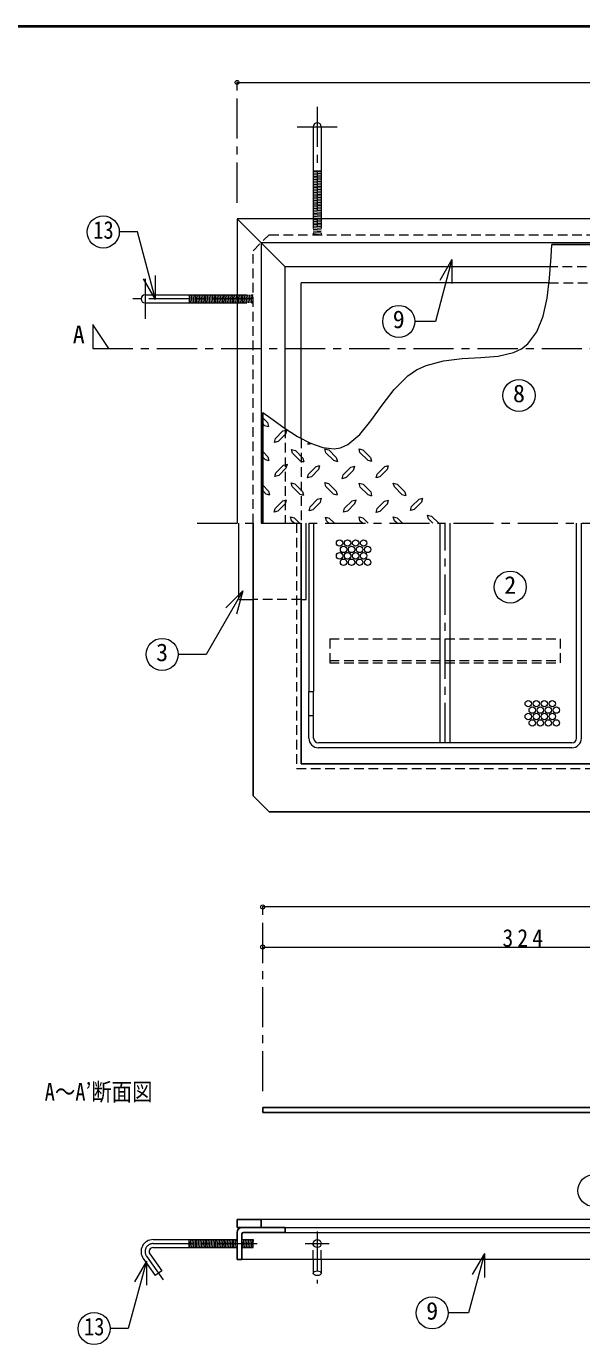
# Model space of a CAD drawing. Units: millimetres at full size, sheet at 1:5; details may follow other scales. Extents: x -1062 to 963, y -702 to 703.
# Drawn here: x -601 to -255, y -120 to 703 of the extents above; entities that cross this region are included whole.
import ezdxf
from ezdxf.enums import TextEntityAlignment as Align

# ---------------------------------------------------------------- set-up
doc = ezdxf.new("R2010")
doc.units = ezdxf.units.MM
doc.header["$LTSCALE"] = 5
doc.header["$PDMODE"] = 32
doc.header["$PDSIZE"] = 2.5
doc.linetypes.add('CHAIN1', pattern=[8, 5, -1, 1, -1])
doc.linetypes.add('DASHED1', pattern=[1.8, 1.2, -0.6])
doc.layers.add('0-A', color=4, linetype='Continuous', lineweight=9)
doc.styles.add('ＭＳ ゴシック', font='')
doc.styles.get('ＭＳ ゴシック').set_extended_font_data('MS Gothic')

msp = doc.modelspace()

# ---------------------------------------------------------------- linework, layer by layer
at = {"layer": '0-A', "color": 1, "lineweight": 40}
msp.add_line((962.602, 702.509), (-1062.398, 702.509), dxfattribs=at)
at = {"layer": '0-A'}
for p, q in [((-469.898, 667.509), (210.102, 667.509)), ((-422.398, 612.408), (-417.398, 612.408)), ((-417.398, 611.538), (-422.398, 611.946)), ((-417.398, 610.535), (-422.398, 610.943)), ((-417.398, 609.531), (-422.398, 609.94)), ((-417.398, 608.528), (-422.398, 608.936)), ((-417.398, 607.525), (-422.398, 607.933)), ((-417.398, 606.521), (-422.398, 606.93)), ((-417.398, 605.518), (-422.398, 605.926)), ((-417.398, 604.515), (-422.398, 604.923)), ((-417.398, 603.511), (-422.398, 603.92)), ((-417.398, 602.508), (-422.398, 602.916)), ((-417.398, 601.505), (-422.398, 601.913)), ((-417.398, 600.501), (-422.398, 600.91)), ((-417.398, 599.498), (-422.398, 599.906)), ((-417.398, 598.495), (-422.398, 598.903)), ((-417.398, 597.491), (-422.398, 597.9)), ((-417.398, 596.488), (-422.398, 596.896)), ((-417.398, 595.485), (-422.398, 595.893)), ((-417.398, 594.481), (-422.398, 594.89)), ((-417.398, 593.478), (-422.398, 593.886)), ((-417.398, 592.475), (-422.398, 592.883)), ((-417.398, 591.471), (-422.398, 591.88)), ((-417.398, 590.468), (-422.398, 590.876)), ((-417.398, 589.465), (-422.398, 589.873)), ((-417.398, 588.461), (-422.398, 588.87)), ((-417.398, 587.458), (-422.398, 587.866)), ((-417.398, 586.455), (-422.398, 586.863)), ((-417.398, 585.451), (-422.398, 585.86)), ((-417.398, 584.448), (-422.398, 584.856)), ((-417.398, 583.445), (-422.398, 583.853)), ((-418.231, 582.509), (-422.398, 582.85)), ((-439.898, 552.509), (-454.898, 567.509)), ((-274.466, 552.509), (-439.898, 552.509)), ((-439.898, 451.673), (-439.898, 552.509)), ((-499.797, 535.009), (-499.797, 530.009)), ((-498.927, 530.009), (-499.335, 535.009)), ((-497.923, 530.009), (-498.332, 535.009)), ((-496.92, 530.009), (-497.328, 535.009)), ((-495.917, 530.009), (-496.325, 535.009)), ((-494.913, 530.009), (-495.322, 535.009)), ((-493.91, 530.009), (-494.318, 535.009)), ((-492.907, 530.009), (-493.315, 535.009)), ((-491.903, 530.009), (-492.312, 535.009)), ((-490.9, 530.009), (-491.308, 535.009)), ((-489.897, 530.009), (-490.305, 535.009)), ((-488.893, 530.009), (-489.302, 535.009)), ((-487.89, 530.009), (-488.298, 535.009)), ((-486.887, 530.009), (-487.295, 535.009)), ((-485.883, 530.009), (-486.292, 535.009)), ((-484.88, 530.009), (-485.288, 535.009)), ((-483.877, 530.009), (-484.285, 535.009)), ((-482.873, 530.009), (-483.282, 535.009)), ((-481.87, 530.009), (-482.278, 535.009)), ((-480.867, 530.009), (-481.275, 535.009)), ((-479.863, 530.009), (-480.272, 535.009)), ((-478.86, 530.009), (-479.269, 535.009)), ((-477.857, 530.009), (-478.265, 535.009)), ((-476.853, 530.009), (-477.262, 535.009)), ((-475.85, 530.009), (-476.259, 535.009)), ((-474.847, 530.009), (-475.255, 535.009)), ((-473.843, 530.009), (-474.252, 535.009)), ((-472.84, 530.009), (-473.249, 535.009)), ((-471.837, 530.009), (-472.245, 535.009)), ((-470.833, 530.009), (-471.242, 535.009)), ((-469.898, 530.842), (-470.239, 535.009)), ((-275.352, 542.509), (-429.898, 542.509)), ((-429.898, 445.485), (-429.898, 542.509)), ((-450.936, 455.359), (-453.898, 458.322)), ((-452.736, 453.559), (-453.898, 454.722)), ((-452.736, 453.559), (-450.336, 452.959)), ((-450.936, 455.359), (-450.336, 452.959)), ((-446.661, 442.984), (-445.986, 445.384)), ((-441.336, 450.109), (-445.986, 445.384)), ((-439.536, 448.384), (-444.261, 443.584)), ((-441.336, 450.109), (-438.936, 450.709)), ((-439.536, 448.384), (-438.936, 450.709)), ((-450.711, 434.059), (-453.898, 437.247)), ((-444.261, 443.584), (-446.661, 442.984)), ((-435.936, 438.634), (-433.536, 437.959)), ((-435.336, 436.234), (-435.936, 438.634)), ((-430.536, 431.509), (-435.336, 436.234)), ((-428.811, 433.234), (-433.536, 437.959)), ((-425.661, 441.709), (-425.275, 443.038)), ((-423.572, 442.231), (-425.661, 441.709)), ((-415.161, 438.934), (-412.761, 438.259)), ((-414.486, 436.534), (-415.161, 438.934)), ((-409.761, 431.809), (-414.486, 436.534)), ((-408.036, 433.534), (-412.761, 438.259)), ((-393.861, 438.934), (-391.461, 438.334)), ((-393.261, 436.609), (-393.861, 438.934)), ((-388.461, 431.884), (-393.261, 436.609)), ((-386.736, 433.609), (-391.461, 438.334)), ((-452.436, 432.259), (-453.898, 433.722)), ((-452.436, 432.259), (-450.036, 431.659)), ((-450.711, 434.059), (-450.036, 431.659)), ((-440.961, 428.809), (-445.686, 424.084)), ((-440.961, 428.809), (-438.561, 429.484)), ((-439.236, 427.084), (-438.561, 429.484)), ((-430.536, 431.509), (-428.211, 430.834)), ((-428.811, 433.234), (-428.211, 430.834)), ((-420.636, 427.984), (-425.286, 423.259)), ((-420.636, 427.984), (-418.236, 428.584)), ((-418.836, 426.259), (-418.236, 428.584)), ((-409.761, 431.809), (-407.361, 431.134)), ((-408.036, 433.534), (-407.361, 431.134)), ((-398.961, 427.459), (-396.561, 428.134)), ((-397.236, 425.734), (-396.561, 428.134)), ((-388.461, 431.884), (-386.136, 431.209)), ((-386.736, 433.609), (-386.136, 431.209)), ((-377.811, 427.984), (-382.536, 423.259)), ((-377.811, 427.984), (-375.411, 428.584)), ((-376.086, 426.259), (-375.411, 428.584)), ((-439.236, 427.084), (-443.961, 422.359)), ((-425.961, 420.859), (-425.286, 423.259)), ((-423.561, 421.459), (-425.961, 420.859)), ((-418.836, 426.259), (-423.561, 421.459)), ((-404.286, 420.334), (-403.686, 422.734)), ((-401.961, 421.009), (-404.286, 420.334)), ((-398.961, 427.459), (-403.686, 422.734)), ((-397.236, 425.734), (-401.961, 421.009)), ((-383.136, 420.859), (-382.536, 423.259)), ((-380.811, 421.459), (-383.136, 420.859)), ((-376.086, 426.259), (-380.811, 421.459)), ((-450.261, 412.609), (-453.898, 416.247)), ((-451.986, 410.809), (-453.898, 412.995)), ((-450.261, 412.609), (-449.586, 410.209)), ((-436.236, 417.784), (-433.836, 417.184)), ((-435.561, 415.459), (-436.236, 417.784)), ((-430.836, 410.734), (-435.561, 415.459)), ((-429.111, 412.459), (-433.836, 417.184)), ((-429.111, 412.459), (-428.436, 410.059)), ((-415.236, 417.934), (-412.836, 417.259)), ((-414.636, 415.534), (-415.236, 417.934)), ((-409.911, 410.809), (-414.636, 415.534)), ((-408.186, 412.609), (-412.836, 417.259)), ((-408.186, 412.609), (-407.511, 410.209)), ((-393.711, 417.484), (-391.311, 416.884)), ((-393.111, 415.159), (-393.711, 417.484)), ((-388.311, 410.434), (-393.111, 415.159)), ((-386.586, 412.159), (-391.311, 416.884)), ((-386.586, 412.159), (-385.986, 409.759)), ((-367.086, 410.434), (-371.811, 415.234)), ((-365.361, 412.234), (-370.086, 416.959)), ((-365.361, 412.234), (-364.761, 409.834)), ((-451.986, 410.809), (-449.586, 410.209)), ((-441.411, 406.534), (-446.136, 401.809)), ((-439.686, 404.809), (-444.411, 400.009)), ((-441.411, 406.534), (-439.011, 407.134)), ((-439.686, 404.809), (-439.011, 407.134)), ((-430.836, 410.734), (-428.436, 410.059)), ((-419.661, 407.509), (-424.386, 402.784)), ((-417.861, 405.784), (-422.661, 400.984)), ((-419.661, 407.509), (-417.261, 408.109)), ((-417.861, 405.784), (-417.261, 408.109)), ((-409.911, 410.809), (-407.511, 410.209)), ((-398.136, 406.609), (-402.861, 401.884)), ((-396.411, 404.884), (-401.136, 400.084)), ((-398.136, 406.609), (-395.736, 407.209)), ((-396.411, 404.884), (-395.736, 407.209)), ((-388.311, 410.434), (-385.986, 409.759)), ((-377.886, 406.384), (-382.536, 401.659)), ((-377.886, 406.384), (-375.486, 406.984)), ((-376.086, 404.659), (-375.486, 406.984)), ((-367.086, 410.434), (-364.761, 409.834)), ((-356.436, 407.659), (-361.161, 402.934)), ((-354.636, 405.934), (-359.436, 401.134)), ((-356.436, 407.659), (-354.036, 408.259)), ((-354.636, 405.934), (-354.036, 408.259)), ((-446.811, 399.409), (-446.136, 401.809)), ((-444.411, 400.009), (-446.811, 399.409)), ((-436.686, 396.559), (-434.286, 395.884)), ((-436.011, 394.159), (-436.686, 396.559)), ((-430.911, 392.509), (-434.286, 395.884)), ((-424.986, 400.384), (-424.386, 402.784)), ((-422.661, 400.984), (-424.986, 400.384)), ((-414.786, 396.409), (-412.386, 395.809)), ((-414.186, 394.084), (-414.786, 396.409)), ((-409.213, 392.509), (-412.386, 395.809)), ((-393.861, 396.559), (-391.461, 395.884)), ((-393.261, 394.159), (-393.861, 396.559)), ((-388.086, 392.509), (-391.461, 395.884)), ((-366.711, 392.509), (-370.086, 395.884)), ((-361.761, 400.534), (-361.161, 402.934)), ((-359.436, 401.134), (-361.761, 400.534)), ((-347.736, 392.509), (-350.436, 395.209)), ((-344.178, 392.509), (-348.711, 396.934)), ((-434.361, 392.509), (-436.011, 394.159)), ((-425.148, 392.509), (-425.148, 287.509)), ((-422.148, 392.509), (-422.148, 287.509)), ((-412.611, 392.509), (-414.186, 394.084)), ((-391.611, 392.509), (-393.261, 394.159)), ((194.102, 153.209), (-453.898, 153.209)), ((-453.898, 128.209), (-129.898, 128.209)), ((195.102, -41.791), (-454.898, -41.791)), ((-499.797, -59.291), (-499.797, -54.291)), ((-498.927, -54.291), (-499.335, -59.291)), ((-497.923, -54.291), (-498.332, -59.291)), ((-496.92, -54.291), (-497.328, -59.291)), ((-495.917, -54.291), (-496.325, -59.291)), ((-494.913, -54.291), (-495.322, -59.291)), ((-493.91, -54.291), (-494.318, -59.291)), ((-492.907, -54.291), (-493.315, -59.291)), ((-491.903, -54.291), (-492.312, -59.291)), ((-490.9, -54.291), (-491.308, -59.291)), ((-489.897, -54.291), (-490.305, -59.291)), ((-488.893, -54.291), (-489.302, -59.291)), ((-487.89, -54.291), (-488.298, -59.291)), ((-486.887, -54.291), (-487.295, -59.291)), ((-485.883, -54.291), (-486.292, -59.291)), ((-484.88, -54.291), (-485.288, -59.291)), ((-483.877, -54.291), (-484.285, -59.291)), ((-482.873, -54.291), (-483.282, -59.291)), ((-481.87, -54.291), (-482.278, -59.291)), ((-480.867, -54.291), (-481.275, -59.291)), ((-479.863, -54.291), (-480.272, -59.291)), ((-478.86, -54.291), (-479.269, -59.291)), ((-477.857, -54.291), (-478.265, -59.291)), ((-476.853, -54.291), (-477.262, -59.291)), ((-475.85, -54.291), (-476.259, -59.291)), ((-474.847, -54.291), (-475.255, -59.291)), ((-473.843, -54.291), (-474.252, -59.291)), ((-472.84, -54.291), (-473.249, -59.291)), ((-471.837, -54.291), (-472.245, -59.291)), ((-470.833, -54.291), (-471.242, -59.291)), ((-469.898, -55.124), (-470.239, -59.291)), ((-466.82, -54.291), (-466.898, -55.246)), ((-465.817, -54.291), (-466.225, -59.291)), ((-464.813, -54.291), (-465.222, -59.291)), ((-463.81, -54.291), (-464.219, -59.291)), ((-462.807, -54.291), (-463.215, -59.291)), ((-461.803, -54.291), (-462.212, -59.291)), ((-460.8, -54.291), (-461.209, -59.291)), ((-459.797, -54.291), (-460.205, -59.291)), ((207.102, -66.791), (-466.898, -66.791)), ((-422.398, -66.791), (-422.398, -75.288)), ((-417.398, -66.791), (-417.398, -75.288))]:
    msp.add_line(p, q, dxfattribs=at)
at = {"layer": '0-A', "linetype": 'CHAIN1'}
for p, q in [((-469.898, 592.509), (-469.898, 667.509)), ((-419.898, 652.408), (-419.898, 572.509)), ((-432.398, 639.908), (-407.398, 639.908)), ((-527.297, 545.009), (-527.297, 520.009)), ((-459.898, 532.509), (-539.797, 532.509)), ((-549.898, 501.509), (-559.898, 516.509)), ((-559.898, 516.509), (-559.898, 501.509)), ((-559.898, 501.509), (300.102, 501.509)), ((-494.898, 392.509), (360.102, 392.509)), ((-340.148, 255.509), (-340.148, 392.509)), ((-453.898, 38.209), (-453.898, 153.209)), ((-419.898, -49.291), (-419.898, -81.722)), ((-522.293, -56.791), (-454.797, -56.791)), ((-427.398, -56.791), (-412.398, -56.791)), ((-526.389, -64.659), (-516.078, -79.384))]:
    msp.add_line(p, q, dxfattribs=at)
at = {"layer": '0-A', "color": 7, "lineweight": 18}
for p, q in [((-422.398, 639.908), (-422.398, 582.509)), ((-417.398, 639.908), (-417.398, 582.509)), ((210.102, 582.509), (-469.898, 582.509)), ((-469.898, 582.509), (-469.898, 392.509)), ((-531.995, 574.237), (-543.343, 574.237)), ((-520.7, 532.082), (-531.995, 574.237)), ((195.102, 567.509), (-454.898, 567.509)), ((-335.891, 557.057), (-343.391, 544.067)), ((-335.891, 557.057), (-335.891, 542.057)), ((-520.7, 532.082), (-528.2, 545.072)), ((-520.7, 532.082), (-520.7, 547.082)), ((-527.297, 535.009), (-469.898, 535.009)), ((-527.297, 530.009), (-469.898, 530.009)), ((-468.898, 345.009), (-468.898, 392.509)), ((-426.898, 345.009), (-426.898, 392.509)), ((-343.148, 255.509), (-343.148, 392.509)), ((-337.148, 392.509), (-337.148, 255.509)), ((-258.148, 258.509), (-258.148, 392.509)), ((-255.148, 258.509), (-255.148, 392.509)), ((-466.345, 350.384), (-476.951, 339.777)), ((-466.345, 350.384), (-470.227, 335.895)), ((-468.898, 345.009), (-459.898, 345.009)), ((-429.898, 345.009), (-426.898, 345.009)), ((-425.148, 287.509), (-422.148, 287.509)), ((-425.148, 258.509), (-425.148, 287.509)), ((-422.148, 258.509), (-422.148, 287.509)), ((-261.148, 255.509), (-419.148, 255.509)), ((-261.148, 252.509), (-419.148, 252.509)), ((-439.898, -46.791), (180.102, -46.791)), ((-522.293, -54.291), (-469.898, -54.291)), ((-466.898, -54.291), (-459.797, -54.291)), ((-459.797, -59.291), (-459.797, -54.291)), ((-439.898, -49.791), (180.102, -49.791)), ((-522.293, -59.291), (-469.898, -59.291)), ((-466.898, -59.291), (-459.797, -59.291)), ((-315.689, -63.011), (-323.189, -76.001)), ((-315.689, -63.011), (-315.689, -78.011)), ((-526.449, -67.659), (-533.949, -80.649)), ((-528.437, -66.093), (-520.994, -76.722)), ((-526.449, -67.659), (-526.449, -82.659))]:
    msp.add_line(p, q, dxfattribs=at)
at = {"layer": '0-A', "linetype": 'DASHED1'}
for p, q in [((-422.398, 582.509), (-422.398, 572.509)), ((-417.398, 581.438), (-422.398, 581.846)), ((-417.398, 580.435), (-422.398, 580.843)), ((-417.398, 579.431), (-422.398, 579.84)), ((-417.398, 578.428), (-422.398, 578.836)), ((-417.398, 577.425), (-422.398, 577.833)), ((-417.398, 576.421), (-422.398, 576.83)), ((-417.398, 575.418), (-422.398, 575.826)), ((-417.398, 582.441), (-418.231, 582.509)), ((-417.398, 582.509), (-417.398, 572.509)), ((-459.898, 562.509), (-449.898, 572.509)), ((-449.898, 572.509), (190.102, 572.509)), ((-417.398, 574.415), (-422.398, 574.823)), ((-417.398, 573.411), (-422.398, 573.82)), ((-418.639, 572.509), (-422.398, 572.816)), ((-459.898, 392.509), (-459.898, 562.509)), ((180.102, 552.509), (-274.466, 552.509)), ((-469.898, 535.009), (-459.898, 535.009)), ((-468.827, 530.009), (-469.235, 535.009)), ((-467.823, 530.009), (-468.232, 535.009)), ((-466.82, 530.009), (-467.229, 535.009)), ((-465.817, 530.009), (-466.225, 535.009)), ((-464.813, 530.009), (-465.222, 535.009)), ((-463.81, 530.009), (-464.219, 535.009)), ((-462.807, 530.009), (-463.215, 535.009)), ((-461.803, 530.009), (-462.212, 535.009)), ((-460.8, 530.009), (-461.209, 535.009)), ((-459.898, 531.25), (-460.205, 535.009)), ((-275.352, 542.509), (170.102, 542.509)), ((-469.83, 530.009), (-469.898, 530.842)), ((-469.898, 530.009), (-459.898, 530.009)), ((-439.898, 451.673), (-439.898, 392.509)), ((-429.898, 445.485), (-429.898, 392.509)), ((-429.898, 345.009), (-459.898, 345.009)), ((-412.148, 320.509), (-412.148, 305.509)), ((-412.148, 320.509), (-268.148, 320.509)), ((-268.148, 305.509), (-268.148, 320.509)), ((-412.148, 307.009), (-268.148, 307.009)), ((-412.148, 305.509), (-268.148, 305.509)), ((-422.148, 272.509), (-425.148, 272.509)), ((-422.398, -66.791), (-422.398, -56.791)), ((-417.398, -66.791), (-417.398, -56.791))]:
    msp.add_line(p, q, dxfattribs=at)
at = {"layer": '0-A', "color": 5, "lineweight": 25}
for p, q in [((194.102, 566.509), (-273.573, 566.509)), ((-453.898, 461.716), (-453.898, 392.509)), ((-459.898, 222.509), (-459.898, 392.509)), ((-429.898, 242.509), (-429.898, 392.509)), ((170.102, 242.509), (-429.898, 242.509)), ((-449.898, 212.509), (-459.898, 222.509)), ((190.102, 212.509), (-449.898, 212.509)), ((-453.898, 28.209), (-453.898, 25.009)), ((-453.898, 28.209), (-186.898, 28.209)), ((-453.898, 25.009), (-186.898, 25.009)), ((-469.898, -46.791), (-469.898, -41.791)), ((-469.898, -41.791), (-454.898, -41.791)), ((-439.898, -46.791), (-469.898, -46.791)), ((-454.898, -46.791), (-454.898, -41.791)), ((-439.898, -46.791), (-439.898, -49.791)), ((-469.898, -49.791), (-469.898, -66.791)), ((-466.898, -50.791), (-466.898, -66.791)), ((-439.898, -49.791), (-465.898, -49.791)), ((-469.898, -66.791), (-466.898, -66.791))]:
    msp.add_line(p, q, dxfattribs=at)
at = {"layer": '0-A', "color": 7, "linetype": 'DASHED1', "lineweight": 18}
for p, q in [((-432.898, 392.509), (-432.898, 239.509)), ((-432.898, 239.509), (173.102, 239.509))]:
    msp.add_line(p, q, dxfattribs=at)
at = {"layer": '0-A', "color": 7, "lineweight": 18}
for points in [[(-469.898, 582.509), (-454.898, 567.509), (-454.898, 392.509)], [(-453.898, 461.716), (-448.943, 458.073), (-440.461, 452.036), (-432.15, 446.677), (-424.119, 442.426), (-416.476, 439.71), (-409.329, 438.96), (-405.454, 439.595), (-400.812, 441.641), (-393.42, 447.883), (-386.425, 456.507), (-379.388, 466.293), (-371.87, 476.019), (-363.433, 484.462), (-357.946, 488.29), (-352.081, 491.061), (-341.094, 493.944), (-329.525, 495.243), (-317.982, 495.906), (-307.075, 496.879), (-297.414, 499.111), (-292.622, 501.355), (-288.471, 504.549), (-282.914, 512.051), (-279.062, 521.681), (-276.542, 532.973), (-274.984, 545.463), (-274.013, 558.686), (-273.573, 566.509)], [(-335.891, 557.057), (-346.228, 518.476), (-359.068, 518.476)], [(-466.345, 350.384), (-489.235, 310.736), (-506.661, 310.736)], [(-524.341, -63.225), (-516.898, -73.854), (-520.994, -76.722)], [(-315.689, -63.011), (-325.606, -100.022), (-338.211, -100.022)], [(-526.449, -67.659), (-537.745, -109.814), (-549.092, -109.814)]]:
    msp.add_lwpolyline(points, dxfattribs=at)
at = {"layer": '0-A'}
for points in [[(-443.961, 422.359), (-446.286, 421.684), (-445.686, 424.084)], [(-371.811, 415.234), (-372.486, 417.559), (-370.086, 416.959)], [(-376.086, 404.659), (-380.811, 399.859), (-383.211, 399.259), (-382.536, 401.659)], [(-401.136, 400.084), (-403.461, 399.484), (-402.861, 401.884)], [(-370.161, 392.509), (-371.811, 394.159), (-372.486, 396.484), (-370.086, 395.884)], [(-350.436, 395.209), (-351.111, 397.609), (-348.711, 396.934)]]:
    msp.add_lwpolyline(points, dxfattribs=at)
at = {"layer": '0-A', "color": 7, "lineweight": 18}
for centre in [(-553.343, 574.237), (-369.068, 518.476), (-294.094, 472.255), (-299.526, 352.766), (-516.661, 310.736), (-247.306, -23.745), (-348.211, -100.022), (-559.092, -109.814)]:
    msp.add_circle(centre, 10, dxfattribs=at)
at = {"layer": '0-A'}
for centre, radius in [((-405.987, 380.22), 2), ((-400.987, 380.22), 2), ((-395.987, 380.22), 2), ((-390.987, 380.22), 2), ((-405.987, 372.22), 2), ((-403.487, 376.22), 2), ((-403.487, 368.22), 2), ((-400.987, 372.22), 2), ((-398.487, 376.22), 2), ((-398.487, 368.22), 2), ((-395.987, 372.22), 2), ((-393.487, 376.22), 2), ((-393.487, 368.22), 2), ((-390.987, 372.22), 2), ((-388.487, 376.22), 2), ((-388.487, 368.22), 2), ((-288.296, 279.995), 2), ((-283.296, 279.995), 2), ((-278.296, 279.995), 2), ((-273.296, 279.995), 2), ((-288.296, 271.995), 2), ((-285.796, 275.995), 2), ((-283.296, 271.995), 2), ((-280.796, 275.995), 2), ((-278.296, 271.995), 2), ((-275.796, 275.995), 2), ((-273.296, 271.995), 2), ((-270.796, 275.995), 2), ((-285.796, 267.995), 2), ((-280.796, 267.995), 2), ((-275.796, 267.995), 2), ((-270.796, 267.995), 2), ((-419.898, -56.791), 2.5)]:
    msp.add_circle(centre, radius, dxfattribs=at)
at = {"layer": '0-A', "color": 7, "lineweight": 18}
for centre, radius, start, end in [((-419.898, 639.908), 2.5, 0, 180), ((-527.297, 532.509), 2.5, 90, 270), ((-419.148, 258.509), 6, 180, 270), ((-419.148, 258.509), 3, 180, 270), ((-261.148, 258.509), 6, 270, 0), ((-261.148, 258.509), 3, 270, 0), ((-522.293, -61.791), 7.5, 90, 215), ((-522.293, -61.791), 2.5, 90, 215)]:
    msp.add_arc(centre, radius, start, end, dxfattribs=at)
at = {"layer": '0-A', "color": 5, "lineweight": 25}
for centre, radius in [((-466.898, -49.791), 3), ((-465.898, -50.791), 1)]:
    msp.add_arc(centre, radius, 90, 180, dxfattribs=at)
at = {"layer": '0-A', "linetype": 'CHAIN1'}
msp.add_arc((-522.293, -61.791), 5, 90, 215, dxfattribs=at)
at = {"layer": '0-A'}
msp.add_ellipse((-419.898, -75.278), major_axis=(2.5, 0), ratio=0.57, dxfattribs=at)
for p in [(-469.898, 667.509), (-453.898, 153.209), (-453.898, 128.209)]:
    msp.add_point(p, dxfattribs=at)

# ---------------------------------------------------------------- texts
at = {"layer": '0-A', "color": 7, "style": 'ＭＳ ゴシック', "width": 0.85}
for s, p in [('13', (-559.593, 566.737)), ('A～A’断面図', (-589.898, 29.109)), ('13', (-565.342, -117.314))]:
    msp.add_text(s, height=11, dxfattribs=at).set_placement(p, align=Align.BOTTOM_LEFT)
at = {"layer": '0-A', "color": 7, "style": 'ＭＳ ゴシック'}
for s, p in [('9', (-372.818, 510.976)), ('A', (-572.398, 501.509)), ('8', (-297.844, 464.755)), ('2', (-303.276, 345.266)), ('3', (-520.411, 303.236)), ('9', (-351.961, -107.522))]:
    msp.add_text(s, height=11, dxfattribs=at).set_placement(p, align=Align.BOTTOM_LEFT)
at = {"layer": '0-A', "color": 7, "insert": (-304.398, 128.209), "char_height": 11, "attachment_point": 7, "style": 'ＭＳ ゴシック'}
msp.add_mtext('\\T1.38;\\W0.9;324', dxfattribs=at)

doc.saveas('drawing.dxf')
